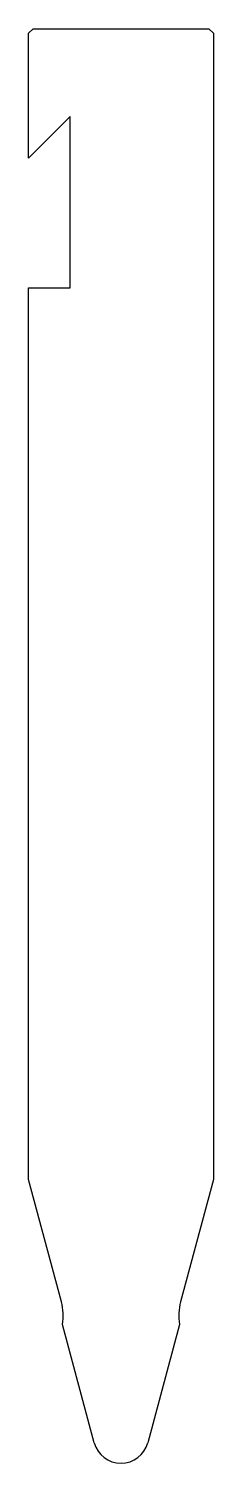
# Model space of a CAD drawing. Header units: metres. Extents: x -12 to 8, y -71 to 84.
import ezdxf

# ---------------------------------------------------------------- set-up
doc = ezdxf.new("R2010")
doc.units = ezdxf.units.M

msp = doc.modelspace()

# ---------------------------------------------------------------- linework, layer by layer
for p, q in [((-11.955617, 83.622665), (-12.455617, 83.122665)), ((-12.455617, 69.622665), (-12.455617, 83.122665)), ((-11.955617, 83.622665), (7.044383, 83.622665)), ((7.544383, 83.122665), (7.044383, 83.622665)), ((7.544383, 83.122665), (7.544383, -40.714157)), ((-7.955617, 74.122665), (-12.455617, 69.622665)), ((-7.955617, 55.622665), (-7.955617, 74.122665)), ((-12.455617, -40.714157), (-12.455617, 55.622665)), ((-12.455617, 55.622665), (-7.955617, 55.622665)), ((-8.914062, -53.93142), (-12.455617, -40.714157)), ((7.544383, -40.714157), (4.002828, -53.93142)), ((-5.353394, -69.153792), (-8.776584, -56.378273)), ((3.865351, -56.378273), (0.442161, -69.153792))]:
    msp.add_line(p, q)
for centre, radius, start, end in [((-14.709617, -55.484335), 6, 351.431618, 15), ((9.798383, -55.484335), 6, 165, 188.568382), ((-2.455617, -68.377335), 3, 195, 345)]:
    msp.add_arc(centre, radius, start, end)

doc.saveas('drawing.dxf')
